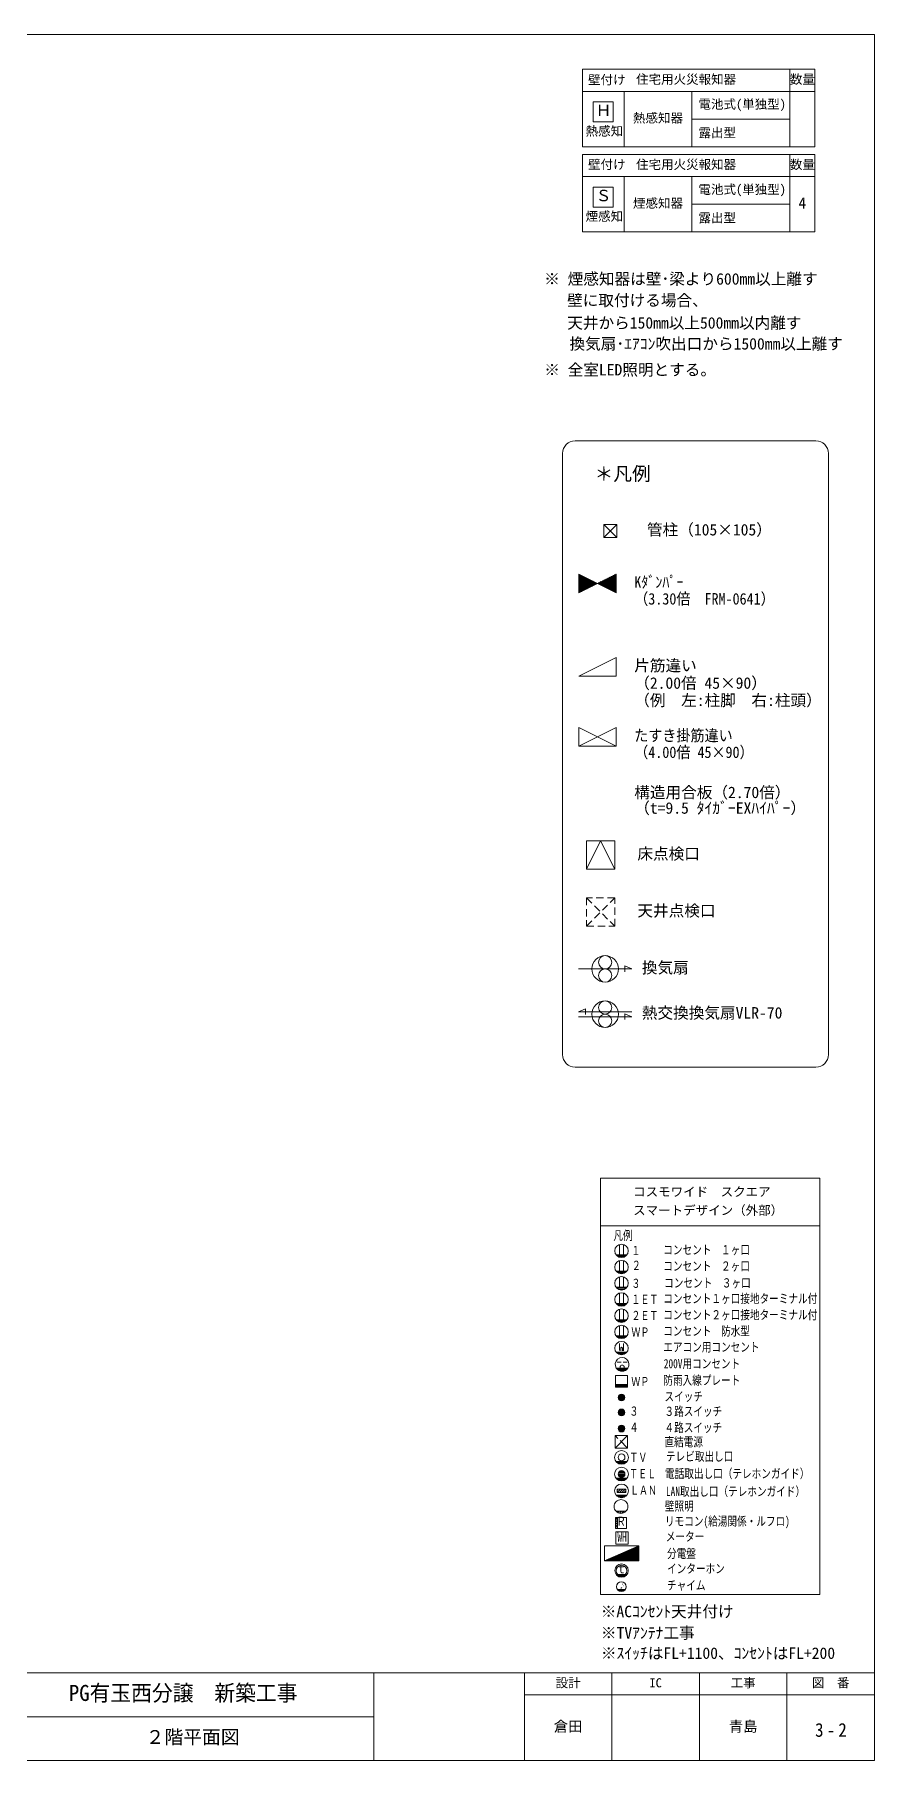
# Model space of a CAD drawing. Units: millimetres on the paper, enlarged 50 times. Extents: x -16792 to 54909, y -26252 to 25759.
# Drawn here: x 26384 to 33102, y -6958 to 6842 of the extents above; entities that cross this region are included whole.
import ezdxf
from ezdxf.enums import TextEntityAlignment as Align

# ---------------------------------------------------------------- set-up
doc = ezdxf.new("R2010")
doc.units = ezdxf.units.MM
doc.header["$LTSCALE"] = 50
doc.linetypes.add('CHAIN2', pattern=[12, 9, -1, 1, -1])
doc.linetypes.add('DASHED1', pattern=[1.8, 1.2, -0.6])
for name, color, linetype, lineweight in [('C-0', 6, 'Continuous', 13), ('F-8_図名（電気）', 3, 'Continuous', 20), ('F-F_図面枠（共通）', 7, 'Continuous', 13)]:
    doc.layers.add(name, color=color, linetype=linetype, lineweight=lineweight)
doc.layers.add('F-0_図名（一般）', color=3, linetype='Continuous')
doc.styles.add('ＭＳ ゴシック', font='')
doc.styles.get('ＭＳ ゴシック').set_extended_font_data('MS Gothic')

msp = doc.modelspace()

# ---------------------------------------------------------------- linework, layer by layer
at = {"layer": 'F-8_図名（電気）', "color": 4, "lineweight": 5}
for p, q in [((30910.8, -2300.91), (32665.5, -2300.91)), ((30910.8, -5631.92), (30910.8, -2300.91)), ((30910.8, -2684.45), (32665.5, -2684.45))]:
    msp.add_line(p, q, dxfattribs=at)
at = {"layer": 'F-8_図名（電気）'}
for p, q in [((31062.69, -2832.18), (31062.69, -2915.75)), ((31094.96, -2832.18), (31094.96, -2915.75)), ((31121.85, -2915.75), (31035.79, -2915.75)), ((31114.4, -2923.82), (31043.25, -2923.82)), ((31102.27, -2931.89), (31055.38, -2931.89)), ((31062.69, -2961.77), (31062.69, -3045.35)), ((31094.96, -2961.77), (31094.96, -3045.35)), ((31121.85, -3045.35), (31035.79, -3045.35)), ((31114.4, -3053.42), (31043.25, -3053.42)), ((31102.27, -3061.49), (31055.38, -3061.49)), ((31062.69, -3091.38), (31062.69, -3174.95)), ((31094.96, -3091.38), (31094.96, -3174.95)), ((31121.85, -3174.95), (31035.79, -3174.95)), ((31121.85, -3304.55), (31035.79, -3304.55)), ((31114.4, -3183.02), (31043.25, -3183.02)), ((31102.27, -3191.09), (31055.38, -3191.09)), ((31062.69, -3220.97), (31062.69, -3304.55)), ((31094.96, -3220.97), (31094.96, -3304.55)), ((31121.85, -3434.15), (31035.79, -3434.15)), ((31114.4, -3312.62), (31043.25, -3312.62)), ((31114.4, -3442.22), (31043.25, -3442.22)), ((31102.27, -3320.69), (31055.38, -3320.69)), ((31062.69, -3350.58), (31062.69, -3434.15)), ((31094.96, -3350.58), (31094.96, -3434.15)), ((31121.85, -3563.75), (31035.79, -3563.75)), ((31114.4, -3571.82), (31043.25, -3571.82)), ((31102.27, -3450.29), (31055.38, -3450.29)), ((31102.27, -3579.89), (31055.38, -3579.89)), ((31062.69, -3480.17), (31062.69, -3563.75)), ((31094.96, -3480.17), (31094.96, -3563.75)), ((31035.79, -3693.35), (31121.85, -3693.35)), ((31043.25, -3701.42), (31114.39, -3701.42)), ((31055.37, -3709.49), (31102.27, -3709.49)), ((31062.69, -3624.99), (31062.69, -3681.33)), ((31072.36, -3661.54), (31072.36, -3682.16)), ((31085.45, -3662.16), (31085.45, -3682.16)), ((31094.96, -3624.99), (31094.96, -3682.16)), ((31036.95, -3820.09), (31130.06, -3820.09)), ((31037.91, -3821.59), (31129.09, -3821.59)), ((31040.18, -3824.72), (31126.83, -3824.72)), ((31042.8, -3827.86), (31124.2, -3827.86)), ((31043.84, -3774.47), (31075.19, -3774.47)), ((31045.88, -3830.99), (31121.13, -3830.99)), ((31049.51, -3834.13), (31117.5, -3834.13)), ((31053.91, -3837.26), (31113.1, -3837.26)), ((31059.5, -3840.4), (31107.51, -3840.4)), ((31067.47, -3843.53), (31099.54, -3843.53)), ((31091.47, -3774.47), (31122.82, -3774.47)), ((31031.76, -3879.65), (31031.76, -3973.77)), ((31125.88, -3879.65), (31031.76, -3879.65)), ((31125.88, -3952.26), (31031.76, -3952.26)), ((31125.88, -3960.33), (31031.76, -3960.33)), ((31125.88, -3968.39), (31031.76, -3968.39)), ((31031.76, -3973.77), (31125.88, -3973.77)), ((31125.88, -3973.77), (31125.88, -3879.65)), ((31105.71, -4056.31), (31051.93, -4056.31)), ((31104.47, -4048.24), (31053.17, -4048.24)), ((31104.47, -4064.38), (31053.17, -4064.38)), ((31100.33, -4040.18), (31057.31, -4040.18)), ((31100.33, -4072.45), (31057.31, -4072.45)), ((31090.54, -4032.11), (31067.1, -4032.11)), ((31090.54, -4080.51), (31067.1, -4080.51)), ((31105.71, -4175.2), (31051.93, -4175.2)), ((31104.47, -4167.13), (31053.17, -4167.13)), ((31104.47, -4183.27), (31053.17, -4183.27)), ((31100.33, -4159.06), (31057.31, -4159.06)), ((31100.33, -4191.33), (31057.31, -4191.33)), ((31090.54, -4151), (31067.1, -4151)), ((31090.54, -4199.4), (31067.1, -4199.4)), ((31027.13, -4359.64), (31027.13, -4459.69)), ((31027.13, -4459.69), (31127.17, -4359.64)), ((31105.71, -4304.8), (31051.93, -4304.8)), ((31104.47, -4296.73), (31053.17, -4296.73)), ((31104.47, -4312.87), (31053.17, -4312.87)), ((31100.33, -4288.66), (31057.31, -4288.66)), ((31100.33, -4320.93), (31057.31, -4320.93)), ((31066.72, -4399.24), (31127.17, -4459.69)), ((31090.54, -4280.6), (31067.1, -4280.6)), ((31090.54, -4329), (31067.1, -4329)), ((31127.17, -4459.69), (31127.17, -4359.64)), ((31027.13, -4459.69), (31127.17, -4459.69)), ((31034.82, -4567.65), (31122.82, -4567.65)), ((31042.44, -4575.9), (31115.2, -4575.9)), ((31051.32, -4667.67), (31106.32, -4667.67)), ((31052.59, -4659.42), (31105.05, -4659.42)), ((31052.59, -4675.92), (31105.05, -4675.92)), ((31054.85, -4584.15), (31102.8, -4584.15)), ((31056.82, -4651.17), (31100.82, -4651.17)), ((31056.82, -4684.17), (31100.82, -4684.17)), ((31066.83, -4642.92), (31090.81, -4642.92)), ((31034.82, -4700.67), (31122.82, -4700.67)), ((31042.44, -4708.92), (31115.2, -4708.92)), ((31043.62, -4816.55), (31043.62, -4789.05)), ((31043.62, -4789.05), (31114.02, -4789.05)), ((31050.09, -4789.05), (31043.62, -4795.51)), ((31069.53, -4789.05), (31043.62, -4814.96)), ((31043.62, -4816.55), (31114.02, -4816.55)), ((31054.85, -4717.17), (31102.8, -4717.17)), ((31088.98, -4789.05), (31061.48, -4816.55)), ((31066.83, -4692.42), (31090.81, -4692.42)), ((31108.42, -4789.05), (31080.92, -4816.55)), ((31114.02, -4802.89), (31100.37, -4816.55)), ((31114.02, -4816.55), (31114.02, -4789.05)), ((31034.82, -4835.8), (31122.83, -4835.8)), ((31035.29, -4966), (31074.56, -4966)), ((31037.62, -4968.25), (31039.87, -4966)), ((31042.44, -4844.04), (31115.2, -4844.04)), ((31049.08, -4976.24), (31059.32, -4966)), ((31054.85, -4852.3), (31102.8, -4852.3)), ((31063.41, -4981.36), (31078.76, -4966)), ((31074.56, -4966), (31113.84, -4966)), ((31082.25, -4981.96), (31098.21, -4966)), ((31030.24, -5033.12), (31046.74, -5016.62)), ((31030.24, -5052.57), (31046.74, -5036.07)), ((31030.24, -5072.01), (31046.74, -5055.51)), ((31030.24, -5091.46), (31046.74, -5074.96)), ((31037.43, -5103.71), (31046.74, -5094.4)), ((31216.32, -5243.11), (30941.32, -5360.97)), ((30959.91, -5353), (31216.32, -5353)), ((30978.24, -5345.15), (31216.32, -5345.15)), ((30996.56, -5337.3), (31216.32, -5337.3)), ((31014.88, -5329.44), (31216.32, -5329.44)), ((31033.21, -5321.59), (31216.32, -5321.59)), ((31051.53, -5313.74), (31216.32, -5313.74)), ((31069.85, -5305.89), (31216.32, -5305.89)), ((31088.17, -5298.03), (31216.32, -5298.03)), ((31106.5, -5290.18), (31216.32, -5290.18)), ((31124.82, -5282.33), (31216.32, -5282.33)), ((31143.14, -5274.48), (31216.32, -5274.48)), ((31161.46, -5266.62), (31216.32, -5266.62)), ((31179.79, -5258.77), (31216.32, -5258.77)), ((31198.11, -5250.92), (31216.32, -5250.92)), ((31036.17, -5472.14), (31122.23, -5472.14)), ((31043.63, -5480.21), (31114.78, -5480.21)), ((31055.76, -5488.28), (31102.65, -5488.28)), ((31046.2, -5592.21), (31108.16, -5592.21)), ((31051.56, -5598.02), (31102.79, -5598.02)), ((31060.3, -5603.83), (31094.06, -5603.83))]:
    msp.add_line(p, q, dxfattribs=at)
at = {"layer": 'F-8_図名（電気）', "color": 4, "lineweight": 5}
msp.add_lwpolyline([(30910.8, -5631.92), (32665.5, -5631.92), (32665.5, -2300.91)], dxfattribs=at)
at = {"layer": 'F-8_図名（電気）'}
for points in [[(31127.17, -4359.64), (31027.13, -4359.64), (31049.93, -4382.44)], [(31046.74, -5103.71), (31046.74, -5059.71), (31046.74, -5015.71)]]:
    msp.add_lwpolyline(points, dxfattribs=at)
for points in [[(31030.24, -5015.71), (31030.24, -5103.71), (31118.24, -5103.71), (31118.24, -5015.71)], [(30941.32, -5360.97), (30941.32, -5243.11), (31216.32, -5243.11), (31216.32, -5360.97)], [(31033.53, -5129.3), (31033.53, -5227.84), (31132.08, -5227.84), (31132.08, -5129.3)]]:
    msp.add_lwpolyline(points, close=True, dxfattribs=at)
for centre, radius in [((31078.82, -2883.48), 53.78), ((31078.82, -3013.08), 53.78), ((31078.82, -3142.68), 53.78), ((31078.82, -3272.28), 53.78), ((31078.82, -3401.88), 53.78), ((31078.82, -3531.48), 53.78), ((31078.82, -3661.08), 53.78), ((31078.82, -4056.31), 26.89), ((31078.82, -4175.2), 26.89), ((31078.82, -4304.8), 26.89), ((31078.82, -4534.65), 55), ((31078.82, -4534.65), 27.5), ((31078.82, -4667.67), 55), ((31078.82, -4667.67), 27.5), ((31078.82, -4802.8), 55), ((31079.2, -5439.87), 53.78), ((31078.41, -5440.68), 43.03), ((31077.18, -5568.98), 38.72)]:
    msp.add_circle(centre, radius, dxfattribs=at)
for centre, radius, start, end in [((31078.96, -3660.71), 6.65, 347.46851, 187.12904), ((31083.5, -3791.07), 54.86, 328.0536, 211.94655), ((31083.5, -3791.07), 54.86, 211.94655, 328.05345), ((31083.5, -3813.43), 16.62, 336.37062, 203.62936), ((31074.56, -4927.5), 55, 315.5731, 224.42674), ((31074.56, -4927.5), 55, 224.42703, 315.5731)]:
    msp.add_arc(centre, radius, start, end, dxfattribs=at)
at = {"layer": 'F-F_図面枠（共通）'}
for p, q in [((13301.73, 6841.87), (33101.73, 6841.87)), ((33101.73, 6841.87), (33101.73, -6958.13)), ((30765.53, 6563.93), (30765.53, 5944.83)), ((32625.28, 6563.93), (30765.53, 6563.93)), ((32425.28, 6563.93), (32425.28, 5944.83)), ((32625.28, 6563.93), (32625.28, 5944.83)), ((32625.28, 6387.05), (30765.53, 6387.05)), ((31100.73, 6387.05), (31100.73, 5944.83)), ((31640.69, 6387.05), (31640.69, 5944.83)), ((30853.13, 6303.9), (30853.13, 6143.9)), ((30853.13, 6303.9), (31013.13, 6303.9)), ((31013.13, 6303.9), (31013.13, 6143.9)), ((31013.13, 6143.9), (30853.13, 6143.9)), ((32425.28, 6165.94), (31640.69, 6165.94)), ((30765.53, 5944.83), (32625.28, 5944.83)), ((32625.28, 5882.57), (30765.53, 5882.57)), ((30765.53, 5882.57), (30765.53, 5263.47)), ((32425.28, 5882.57), (32425.28, 5263.47)), ((32625.28, 5882.57), (32625.28, 5263.47)), ((32625.28, 5705.68), (30765.53, 5705.68)), ((31100.73, 5705.68), (31100.73, 5263.47)), ((31640.69, 5705.68), (31640.69, 5263.47)), ((30853.13, 5622.54), (31013.13, 5622.54)), ((30853.13, 5622.54), (30853.13, 5462.54)), ((32425.28, 5484.58), (31640.69, 5484.58)), ((30765.53, 5263.47), (32625.28, 5263.47)), ((32633.11, 3593.2), (30708.04, 3593.2)), ((30608.04, 3493.2), (30608.04, -1314.49)), ((32733.11, -1314.49), (32733.11, 3493.2)), ((30936.02, 2924.32), (31041.02, 2819.32)), ((30936.02, 2819.32), (31041.02, 2924.32)), ((30736.65, 2522.8), (30740.32, 2526.46)), ((30736.65, 2522.8), (30740.32, 2526.46)), ((30736.65, 2515.73), (30745.03, 2524.1)), ((30736.65, 2515.73), (30745.03, 2524.1)), ((30736.65, 2508.66), (30749.75, 2521.75)), ((30736.65, 2508.66), (30749.75, 2521.75)), ((30736.65, 2501.59), (30754.46, 2519.39)), ((30736.65, 2501.59), (30754.46, 2519.39)), ((30736.65, 2494.51), (30759.17, 2517.03)), ((30736.65, 2494.51), (30759.17, 2517.03)), ((30736.65, 2487.44), (30763.89, 2514.68)), ((30736.65, 2487.44), (30763.89, 2514.68)), ((30736.65, 2480.37), (30768.6, 2512.32)), ((30736.65, 2480.37), (30768.6, 2512.32)), ((30736.65, 2473.3), (30773.32, 2509.96)), ((30736.65, 2473.3), (30773.32, 2509.96)), ((30736.65, 2466.23), (30778.03, 2507.61)), ((30736.65, 2466.23), (30778.03, 2507.61)), ((30736.65, 2459.16), (30782.74, 2505.25)), ((30736.65, 2459.16), (30782.74, 2505.25)), ((30736.65, 2452.09), (30787.46, 2502.89)), ((30736.65, 2452.09), (30787.46, 2502.89)), ((30736.65, 2445.02), (30792.17, 2500.53)), ((30736.65, 2445.02), (30792.17, 2500.53)), ((30736.65, 2437.95), (30796.89, 2498.18)), ((30736.65, 2437.95), (30796.89, 2498.18)), ((30736.65, 2430.87), (30801.6, 2495.82)), ((30736.65, 2430.87), (30801.6, 2495.82)), ((30736.65, 2423.8), (30806.31, 2493.46)), ((30736.65, 2423.8), (30806.31, 2493.46)), ((30736.65, 2416.73), (30811.03, 2491.11)), ((30736.65, 2416.73), (30811.03, 2491.11)), ((30736.65, 2409.66), (30815.74, 2488.75)), ((30736.65, 2409.66), (30815.74, 2488.75)), ((30736.65, 2402.59), (30820.46, 2486.39)), ((30736.65, 2402.59), (30820.46, 2486.39)), ((30736.65, 2395.52), (30825.17, 2484.04)), ((30736.65, 2395.52), (30825.17, 2484.04)), ((30910.02, 2441.61), (30956.76, 2488.35)), ((30914.74, 2439.25), (30970.9, 2495.42)), ((30919.45, 2436.9), (30985.05, 2502.49)), ((30924.17, 2434.54), (30999.19, 2509.56)), ((30928.88, 2432.18), (31013.33, 2516.63)), ((30933.59, 2429.82), (31027.47, 2523.7)), ((30938.31, 2427.47), (31036.65, 2525.81)), ((30943.02, 2425.11), (31036.65, 2518.74)), ((30947.74, 2422.75), (31036.65, 2511.67)), ((30952.45, 2420.4), (31036.65, 2504.6)), ((30957.16, 2418.04), (31036.65, 2497.53)), ((30961.88, 2415.68), (31036.65, 2490.46)), ((30736.65, 2388.45), (30829.88, 2481.68)), ((30736.65, 2388.45), (30829.88, 2481.68)), ((30736.65, 2381.38), (30834.6, 2479.32)), ((30736.65, 2381.38), (30834.6, 2479.32)), ((30744.63, 2382.28), (30839.31, 2476.96)), ((30744.63, 2382.28), (30839.31, 2476.96)), ((30758.77, 2389.35), (30844.03, 2474.61)), ((30758.77, 2389.35), (30844.03, 2474.61)), ((30772.91, 2396.42), (30848.74, 2472.25)), ((30772.91, 2396.42), (30848.74, 2472.25)), ((30787.06, 2403.49), (30853.46, 2469.89)), ((30787.06, 2403.49), (30853.46, 2469.89)), ((30801.2, 2410.57), (30858.17, 2467.54)), ((30801.2, 2410.57), (30858.17, 2467.54)), ((30815.34, 2417.64), (30862.88, 2465.18)), ((30815.34, 2417.64), (30862.88, 2465.18)), ((30829.48, 2424.71), (30867.6, 2462.82)), ((30829.48, 2424.71), (30867.6, 2462.82)), ((30843.62, 2431.78), (30872.31, 2460.47)), ((30843.62, 2431.78), (30872.31, 2460.47)), ((30857.77, 2438.85), (30877.03, 2458.11)), ((30857.77, 2438.85), (30877.03, 2458.11)), ((30871.91, 2445.92), (30881.74, 2455.75)), ((30871.91, 2445.92), (30881.74, 2455.75)), ((30886.05, 2452.99), (30886.45, 2453.39)), ((30886.05, 2452.99), (30886.45, 2453.39)), ((30891.17, 2451.04), (30900.19, 2460.06)), ((30895.88, 2448.68), (30914.34, 2467.13)), ((30900.6, 2446.32), (30928.48, 2474.21)), ((30905.31, 2443.97), (30942.62, 2481.28)), ((30966.59, 2413.32), (31036.65, 2483.39)), ((30971.31, 2410.97), (31036.65, 2476.32)), ((30976.02, 2408.61), (31036.65, 2469.24)), ((30980.73, 2406.25), (31036.65, 2462.17)), ((30985.45, 2403.9), (31036.65, 2455.1)), ((30990.16, 2401.54), (31036.65, 2448.03)), ((30994.88, 2399.18), (31036.65, 2440.96)), ((30999.59, 2396.83), (31036.65, 2433.89)), ((31004.3, 2394.47), (31036.65, 2426.82)), ((31009.02, 2392.11), (31036.65, 2419.75)), ((31013.73, 2389.75), (31036.65, 2412.68)), ((31018.45, 2387.4), (31036.65, 2405.61)), ((31023.16, 2385.04), (31036.65, 2398.53)), ((31027.87, 2382.68), (31036.65, 2391.46)), ((31032.59, 2380.33), (31036.65, 2384.39)), ((31025.59, 394.62), (30798.09, 394.62)), ((31025.59, 167.12), (31025.59, 394.62)), ((30735.26, -971.09), (31159.92, -971.09)), ((30735.26, -1011.09), (31159.92, -1011.09)), ((31104, -987.44), (31104, -1034.31)), ((31159.92, -1011.09), (31104, -987.44)), ((30708.04, -1414.49), (32633.11, -1414.49)), ((13301.73, -6258.13), (33101.73, -6258.13)), ((29099.18, -6258.13), (29099.18, -6958.13)), ((30301.73, -6258.13), (30301.73, -6958.13)), ((31001.73, -6258.13), (31001.73, -6958.13)), ((31701.73, -6258.13), (31701.73, -6958.13)), ((32401.73, -6258.13), (32401.73, -6958.13)), ((30301.73, -6433.13), (33101.73, -6433.13)), ((24801.73, -6608.13), (29099.18, -6608.13)), ((13301.73, -6958.13), (33101.73, -6958.13))]:
    msp.add_line(p, q, dxfattribs=at)
at = {"layer": 'F-F_図面枠（共通）', "linetype": 'DASHED1'}
for p, q in [((30798.09, -60.38), (31025.59, -287.88)), ((30798.09, -287.88), (31025.59, -60.38))]:
    msp.add_line(p, q, dxfattribs=at)
at = {"layer": 'F-F_図面枠（共通）'}
for points in [[(31013.13, 5622.54), (31013.13, 5462.54), (30853.13, 5462.54)], [(30736.65, 2378.29), (30736.65, 2528.29), (31036.65, 2378.29)], [(30736.65, 2378.29), (31036.65, 2528.29), (31036.65, 2378.29)], [(30736.65, 1151.63), (31036.65, 1301.63), (31036.65, 1151.63)], [(30798.09, 394.62), (30798.09, 167.12), (31025.59, 167.12)], [(30735.26, -629.13), (31159.92, -629.13), (31104, -605.48), (31104, -652.35)], [(30735.26, -971.09), (30791.18, -947.44), (30791.18, -994.31)]]:
    msp.add_lwpolyline(points, dxfattribs=at)
for points in [[(30936.02, 2819.32), (31041.02, 2819.32), (31041.02, 2924.32), (30936.02, 2924.32)], [(31036.65, 1711.07), (31036.65, 1861.07), (30736.65, 1711.07)], [(30736.65, 1151.63), (30736.65, 1301.63), (31036.65, 1151.63)]]:
    msp.add_lwpolyline(points, close=True, dxfattribs=at)
at = {"layer": 'F-F_図面枠（共通）', "linetype": 'CHAIN2'}
msp.add_lwpolyline([(30798.09, 167.12), (30911.84, 394.62), (31025.59, 167.12)], dxfattribs=at)
at = {"layer": 'F-F_図面枠（共通）', "linetype": 'DASHED1'}
msp.add_lwpolyline([(31025.59, -287.88), (31025.59, -60.38), (30798.09, -60.38), (30798.09, -287.88)], close=True, dxfattribs=at)
at = {"layer": 'F-F_図面枠（共通）'}
for centre, radius in [((30947.59, -629.13), 106.17), ((30947.59, -576.05), 53.08), ((30947.59, -682.21), 53.08), ((30947.59, -991.09), 106.17), ((30947.59, -938.01), 53.08), ((30947.59, -1044.18), 53.08)]:
    msp.add_circle(centre, radius, dxfattribs=at)
for centre, start, end in [((30708.04, 3493.2), 90.00002, 180), ((32633.11, 3493.2), 0.00002, 90), ((30708.04, -1314.49), 180, 269.99998), ((32633.11, -1314.49), 270, 359.99998)]:
    msp.add_arc(centre, 100, start, end, dxfattribs=at)

# ---------------------------------------------------------------- texts
at = {"layer": 'C-0', "color": 5, "style": 'ＭＳ ゴシック'}
msp.add_text('4', height=91.64, dxfattribs=at).set_placement((32494.03, 5422.08), align=Align.BOTTOM_LEFT)
at = {"layer": 'F-0_図名（一般）', "style": 'ＭＳ ゴシック'}
msp.add_text('２階平面図', height=110, dxfattribs=at).set_placement((27274.18, -6858.13), align=Align.BOTTOM_LEFT)
at = {"layer": 'F-0_図名（一般）', "insert": (32626.73, -6770.63), "char_height": 110, "attachment_point": 7, "style": 'ＭＳ ゴシック'}
msp.add_mtext('\\T1.38;\\W0.9;3-2', dxfattribs=at)
at = {"layer": 'F-8_図名（電気）', "color": 4, "style": 'ＭＳ ゴシック'}
for s, p in [('コスモワイド\u3000スクエア', (31171.54, -2469.31)), ('スマートデザイン（外部）', (31171.54, -2617.78))]:
    msp.add_text(s, height=73.31, dxfattribs=at).set_placement(p, align=Align.BOTTOM_LEFT)
for s, height, width, p in [('凡例', 73.31, 0.75, (31013.34, -2818.75)), ('１', 73.31, 0.7, (31157.96, -2939.53)), ('コンセント\u3000１ヶ口', 73.31, 0.75, (31412.85, -2933.32)), ('２', 73.31, 0.7, (31161.8, -3057.29)), ('コンセント\u3000２ヶ口', 73.31, 0.75, (31412.85, -3063.24)), ('３', 73.31, 0.7, (31157.96, -3201.53)), ('コンセント\u3000３ヶ口', 73.31, 0.75, (31419.64, -3198.13)), ('１ＥＴ', 73.31, 0.7, (31157.96, -3328.98)), ('コンセント１ヶ口接地ターミナル付', 73.31, 0.75, (31412.85, -3323.09)), ('２ＥＴ', 73.31, 0.7, (31157.96, -3458.9)), ('コンセント２ヶ口接地ターミナル付', 73.31, 0.75, (31412.85, -3453.01)), ('ＷＰ', 73.31, 0.7, (31157.96, -3591.31)), ('コンセント\u3000防水型', 73.31, 0.75, (31412.85, -3582.94)), ('エアコン用コンセント', 73.31, 0.75, (31412.85, -3710.92)), ('200V用コンセント', 73.31, 0.75, (31416.66, -3843.7)), ('ＷＰ', 73.31, 0.7, (31157.1, -3987.21)), ('防雨入線プレート', 73.31, 0.75, (31412.85, -3976.55)), ('３', 73.31, 0.7, (31142.12, -4223.54)), ('スイッチ', 73.31, 0.75, (31422.22, -4106.15)), ('３路スイッチ', 73.31, 0.75, (31422.22, -4225.04)), ('４', 73.31, 0.7, (31142.12, -4353.14)), ('４路スイッチ', 73.31, 0.75, (31422.22, -4354.64)), ('直結電源', 73.31, 0.75, (31422.22, -4469.06)), ('ＴＶ', 73.31, 0.7, (31141.13, -4592.48)), ('テレビ取出し口', 73.31, 0.75, (31434, -4585.3)), ('ＴＥＬ', 73.31, 0.7, (31140.29, -4722.89)), ('電話取出し口（テレホンガイド）', 73.31, 0.75, (31426.82, -4722.67)), ('ＬＡＮ', 73.31, 0.7, (31146.69, -4855.38)), ('LAN取出し口（テレホンガイド）', 73.31, 0.75, (31433.8, -4865.3)), ('壁照明', 73.31, 0.75, (31425.02, -4982.5)), ('Ｒ', 73.31, 0.75, (31036.98, -5103.69)), ('リモコン(給湯関係・ルフロ)', 73.31, 0.75, (31426.17, -5103.71)), ('WH', 73.31, 0.75, (31045.75, -5229.75)), ('メーター', 73.31, 0.75, (31433.08, -5225.75)), ('分電盤', 73.31, 0.75, (31442.69, -5360.97)), ('インターホン', 73.31, 0.75, (31442.69, -5482.29)), ('ｔ', 73.31, 0.7, (31041.62, -5483.44)), ('チャイム', 73.31, 0.75, (31442.69, -5615.6)), ('♪', 36.66, 0.7, (31061.36, -5591.03))]:
    msp.add_text(s, height=height, dxfattribs=dict(at, width=width)).set_placement(p, align=Align.BOTTOM_LEFT)
at = {"layer": 'F-8_図名（電気）', "color": 7, "style": 'ＭＳ ゴシック'}
for s, p in [('※ACｺﾝｾﾝﾄ天井付け', (30912.81, -5840.07)), ('※TVｱﾝﾃﾅ工事', (30913.99, -6011.17)), ('※ｽｲｯﾁはFL+1100、ｺﾝｾﾝﾄはFL+200', (30913.99, -6173.23))]:
    msp.add_text(s, height=91.64, dxfattribs=at).set_placement(p, align=Align.BOTTOM_LEFT)
at = {"layer": 'F-F_図面枠（共通）', "style": 'ＭＳ ゴシック'}
for s, height, p in [('壁付け', 73.31, (30811.04, 6421.91)), ('住宅用火災報知器', 73.31, (31195.4, 6425.49)), ('数量', 73.31, (32425.28, 6425.49)), ('Ｈ', 91.64, (30872.43, 6162.71)), ('熱感知器', 73.31, (31170.71, 6115.94)), ('電池式(単独型)', 73.31, (31694.23, 6226.49)), ('熱感知', 73.31, (30791.5, 6011.23)), ('露出型', 73.31, (31694.23, 5998.69)), ('壁付け', 73.31, (30811.04, 5744.39)), ('住宅用火災報知器', 73.31, (31195.4, 5744.13)), ('数量', 73.31, (32425.28, 5744.13)), ('Ｓ', 91.64, (30872.43, 5481.34)), ('煙感知器', 73.31, (31170.71, 5434.58)), ('電池式(単独型)', 73.31, (31694.23, 5545.13)), ('煙感知', 73.31, (30791.5, 5329.87)), ('露出型', 73.31, (31694.23, 5317.33)), ('※ 煙感知器は壁･梁より600mm以上離す', 91.64, (30460.6, 4814.77)), ('壁に取付ける場合、', 91.64, (30643.48, 4643.73)), ('天井から150mm以上500mm以内離す', 91.64, (30644.58, 4463.01)), ('換気扇･ｴｱｺﾝ吹出口から1500mm以上離す', 91.64, (30662.45, 4295.92)), ('※ 全室LED照明とする。', 91.64, (30460.6, 4088.17)), ('＊凡例', 110, (30863, 3242.48)), ('管柱（105×105）', 91.64, (31282.33, 2809.32)), ('片筋違い', 91.64, (31180.46, 1723.57)), ('（2.00倍 45×90）', 91.64, (31180.46, 1583.35)), ('（例\u3000左:柱脚\u3000右:柱頭）', 91.64, (31180.46, 1445.69)), ('構造用合板（2.70倍）', 91.64, (31180.46, 709.13)), ('（t=9.5 ﾀｲｶﾞｰEXﾊｲﾊﾟｰ）', 91.64, (31180.46, 584.13)), ('床点検口', 91.64, (31205.65, 218.37)), ('天井点検口', 91.64, (31205.65, -236.63)), ('換気扇', 91.64, (31241.39, -691.63)), ('熱交換換気扇VLR-70', 91.64, (31241.39, -1053.59)), ('設計', 73.31, (30551.73, -6395.63)), ('IC', 73.31, (31301.73, -6395.63)), ('工事', 73.31, (31951.73, -6395.63)), ('図\u3000番', 73.31, (32601.73, -6395.63)), ('倉田', 84.31, (30536.73, -6753.13)), ('青島', 84.31, (31936.73, -6753.13))]:
    msp.add_text(s, height=height, dxfattribs=at).set_placement(p, align=Align.BOTTOM_LEFT)
for s, height, width, p in [('Kﾀﾞﾝﾊﾟｰ', 91.64, 0.9, (31180.46, 2390.79)), ('（3.30倍\u3000FRM-0641）', 91.64, 0.9, (31180.46, 2256.79)), ('たすき掛筋違い', 91.64, 0.9, (31180.46, 1164.13)), ('（4.00倍 45×90）', 91.64, 0.9, (31180.46, 1030.12)), ('PG有玉西分譲\u3000新築工事', 128.3, 0.95, (26659.18, -6520.63))]:
    msp.add_text(s, height=height, dxfattribs=dict(at, width=width)).set_placement(p, align=Align.BOTTOM_LEFT)

doc.saveas('drawing.dxf')
